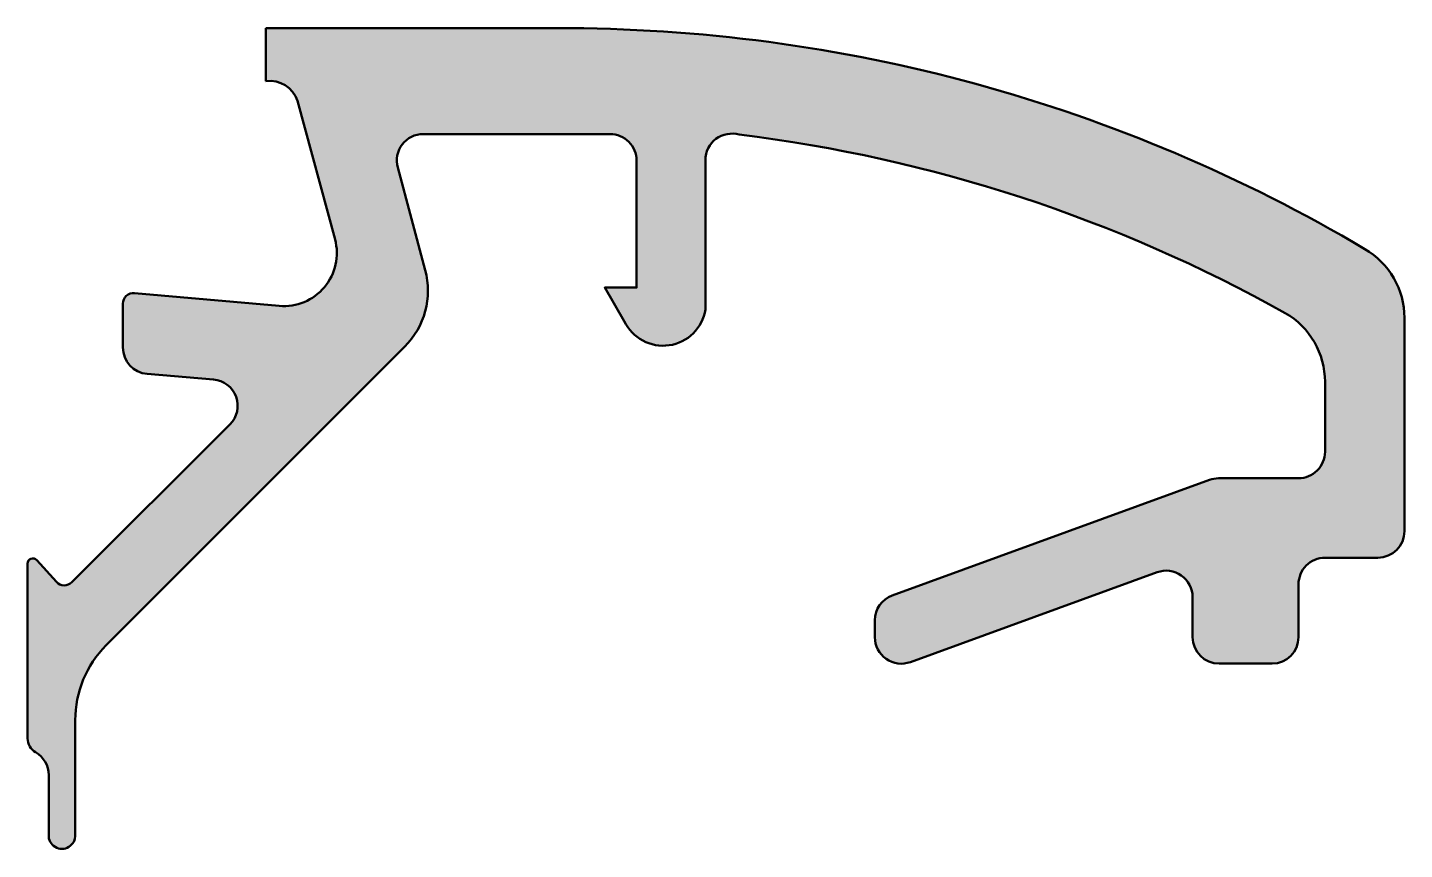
# Model space of a CAD drawing. Extents: x -4 to 22, y -15.5 to 0.
import ezdxf

# ---------------------------------------------------------------- set-up
doc = ezdxf.new("R2010")
doc.units = 0
doc.layers.add('0S-Alu contour', color=7, linetype='Continuous', lineweight=50)
doc.layers.add('0S-Alu hatch', color=252, linetype='Continuous', lineweight=25)

# ---------------------------------------------------------------- blocks, each defined once
blk = doc.blocks.new('306800__9C5A5ECE_FB33_4B80_9088_959356D13236_')
at = {"layer": '0S-Alu hatch'}
h = blk.add_hatch(color=256, dxfattribs=at)
edge = h.paths.add_edge_path()
edge.add_line((0.5000152587890625, 0), (0.5000152587890625, -1))
edge.add_ellipse((0.5706268871246414, -1.555661136252806), major_axis=(-0.5601297174744088, 0), ratio=1, start_angle=199.2918428003395, end_angle=277.24214638669537, ccw=False)
edge.add_line((1.099304199218749, -1.370605468749999), (1.806310892105102, -3.989305734634399))
edge.add_ellipse((0.8403832473466618, -4.248128392051541), major_axis=(-1.000002691446908, 0), ratio=1, start_angle=84.99991221831829, end_angle=195.000172951055, ccw=False)
edge.add_line((0.7532257437705993, -5.244325637817382), (-1.982380199914264, -5.00242297267678))
edge.add_arc((-1.999996948242187, -5.201645587302606), 0.1999999999999998, 84.94662429487587, 180)
edge.add_line((-2.199996948242187, -5.201645587302606), (-2.199996948242187, -6.030929565429688))
edge.add_arc((-1.700000365970286, -6.030928096721821), 0.4999965822740582, 180.0001683038858, 265.0002310809006)
edge.add_line((-1.743575930595397, -6.529022216796875), (-0.4884560108184817, -6.632524967193605))
edge.add_ellipse((-0.5320211618931971, -7.130615319408281), major_axis=(-0.4999919212922377, 0), ratio=1, start_angle=134.9999535198029, end_angle=265.00138223494486, ccw=False)
edge.add_line((-0.1784737706184402, -7.484163284301756), (-3.163613846281707, -10.46365314579987))
edge.add_ellipse((-3.304901172567485, -10.32209788651567), major_axis=(-0.1999999999999989, 0), ratio=1, start_angle=42.1440459660098, end_angle=134.9457244906078, ccw=False)
edge.add_line((-3.453193219216339, -10.45629724903538), (-3.825853976675573, -10.04450224947844))
edge.add_arc((-3.9, -10.11160193073829), 0.0999999999999998, 42.14404596601036, 180)
edge.add_line((-3.999999999999999, -10.11160193073829), (-4, -13.41185299127442))
edge.add_arc((-3.699999940012181, -13.41185298858712), 0.3000000599878186, 179.9999987925817, 240.0007787825307)
edge.add_ellipse((-4.099990529146293, -14.10467874489541), major_axis=(-0.4999999400121882, 0), ratio=1, start_angle=179.9999866636294, end_angle=240.00077796135008, ccw=False)
edge.add_line((-3.599990589134117, -14.10467886111503), (-3.599990844726562, -15.23031616210937))
edge.add_arc((-3.349998474121093, -15.24584898042172), 0.2504744573916998, 176.4446021657057, 363.5553978342934)
edge.add_line((-3.100006103515625, -15.23031616210938), (-3.100006103515625, -13.06692199779306))
edge.add_ellipse((-1.100006103515622, -13.06692199779306), major_axis=(-2.000000000000002, 0), ratio=1, start_angle=315.00000000000006, end_angle=360, ccw=False)
edge.add_line((-2.514219665888719, -11.65270843541997), (3.12091064453125, -6.017578125))
edge.add_arc((2.060265092422587, -4.956903243554988), 1.500000063778759, 314.9992078296319, 374.999796338254)
edge.add_line((3.5091552734375, -4.568679809570312), (2.989532470703124, -2.629425048828125))
edge.add_ellipse((3.472513363562777, -2.500016988129639), major_axis=(-0.5000169887526327, 0), ratio=1, start_angle=-89.99713986408142, end_angle=14.99930496461269, ccw=False)
edge.add_line((3.472488403320313, -2), (6.999977111816406, -2))
edge.add_ellipse((6.99999381759635, -2.499983294220056), major_axis=(-0.499983294499149, 0), ratio=1, start_angle=179.9980855946406, end_angle=270.00191440533115, ccw=False)
edge.add_line((7.499977111816406, -2.5), (7.499977111816406, -4.899993896484375))
edge.add_line((7.499977111816406, -4.899993896484375), (6.899978637695312, -4.899993896484375))
edge.add_line((6.899978637695312, -4.899993896484375), (7.268600463867187, -5.531219482421875))
edge.add_arc((8.00089599402432, -5.188248111818889), 0.8086322430755574, 205.0960909908518, 351.1829758938578)
edge.add_line((8.799972534179688, -5.312194824218751), (8.799964904785154, -2.491424560546874))
edge.add_ellipse((9.29996477761716, -2.49141021775376), major_axis=(-0.4999998730377205, 0), ratio=1, start_angle=-105.88257427835441, end_angle=0.0016435634988738457, ccw=False)
edge.add_ellipse((6.028869037975286, -29.90243741822117), major_axis=(-28.09936409168998, 0), ratio=1, start_angle=240.770724036501, end_angle=263.03394080421555, ccw=False)
edge.add_ellipse((19.000002571834, -6.679895679670545), major_axis=(-1.499944022835355, 0), ratio=1, start_angle=179.9986263413489, end_angle=240.0012345305393, ccw=False)
edge.add_line((20.49994659423828, -6.679931640625), (20.49994659423828, -7.999938964843752))
edge.add_ellipse((19.99996488430793, -7.999957254692524), major_axis=(-0.4999817102648765, 0), ratio=1, start_angle=89.99877833192892, end_angle=180.0020959390083, ccw=False)
edge.add_line((19.99995422363281, -8.499938964843748), (18.49015003584316, -8.49993896484375))
edge.add_arc((18.49015003584317, -8.99993896484373), 0.4999999999999805, 90.00000000000122, 110.010309447391)
edge.add_line((18.31905542571659, -8.53012343254875), (12.32886724774298, -10.71159433004913))
edge.add_arc((12.49996185786956, -11.18140986234414), 0.5000000000000043, 110.01030944739, 180.001370318671)
edge.add_line((11.99996185801255, -11.18142182063362), (11.99996948242187, -11.50021362304687))
edge.add_arc((12.50026212711462, -11.50001826799879), 0.5002926828340133, 180.0223729437421, 289.9617624713842)
edge.add_line((12.67105851887752, -11.9702536995201), (17.32889144499015, -10.27388014104666))
edge.add_ellipse((17.49952659253497, -10.74432594613252), major_axis=(-0.5004354195103748, 0), ratio=1, start_angle=180.0456758640072, end_angle=289.9361876436594, ccw=False)
edge.add_line((17.99996185302734, -10.74392700195312), (17.99996185302734, -11.49993896484375))
edge.add_arc((18.49997391136395, -11.49992690674935), 0.5000120584820025, 180.0013817225905, 269.9977440066017)
edge.add_line((18.49995422363281, -11.99993896484375), (19.49996185302734, -11.99993896484375))
edge.add_arc((19.49989405576519, -11.49987879795243), 0.500060171487232, 270.0077680591596, 359.9931062117868)
edge.add_line((19.99995422363281, -11.49993896484375), (19.99994659423828, -10.49993896484375))
edge.add_ellipse((20.4999286104243, -10.49992098024812), major_axis=(-0.499982016509478, 0), ratio=1, start_angle=-90.00380945872661, end_angle=0.002060957060621149, ccw=False)
edge.add_line((20.49996185302735, -9.99993896484375), (21.49996185302734, -9.99993896484375))
edge.add_arc((21.49993297546721, -9.499932976265251), 0.5000059894124007, 270.0033090849994, 359.9993137677805)
edge.add_line((21.99993896484375, -9.49993896484375), (21.99993896484375, -5.470672607421877))
edge.add_arc((20.49999077308501, -5.470634649099832), 1.499948192239035, 359.998550048757, 420.0008060659231)
edge.add_arc((6.063874564799174, -29.72640776590897), 29.72647652221895, 59.27885960531521, 90.12323165376368)
edge.add_line((5.999938964843763, 0), (0.5000152587890625, 0))
at = {"layer": '0S-Alu contour', "color": 7}
for points in [[(0.5000152587890625, 0), (0.5000152587890625, -1)], [(5.999938964843763, 0), (0.5000152587890625, 0)], [(1.099304199218749, -1.370605468749999), (1.806310892105102, -3.989305734634399)], [(3.472488403320313, -2), (6.999977111816406, -2)], [(7.499977111816406, -2.5), (7.499977111816406, -4.899993896484375), (6.899978637695312, -4.899993896484375), (7.268600463867187, -5.531219482421875)], [(8.799972534179688, -5.312194824218751), (8.799964904785154, -2.491424560546874)], [(3.5091552734375, -4.568679809570312), (2.989532470703124, -2.629425048828125)], [(0.7532257437705993, -5.244325637817382), (-1.982380199914264, -5.00242297267678)], [(-2.199996948242187, -5.201645587302606), (-2.199996948242187, -6.030929565429688)], [(21.99993896484375, -9.49993896484375), (21.99993896484375, -5.470672607421877)], [(-2.514219665888719, -11.65270843541997), (3.12091064453125, -6.017578125)], [(-1.743575930595397, -6.529022216796875), (-0.4884560108184817, -6.632524967193605)], [(20.49994659423828, -6.679931640625), (20.49994659423828, -7.999938964843752)], [(-0.1784737706184402, -7.484163284301756), (-3.163613846281707, -10.46365314579987)], [(18.31905542571659, -8.53012343254875), (12.32886724774298, -10.71159433004913)], [(19.99995422363281, -8.499938964843748), (18.49015003584316, -8.49993896484375)], [(-3.999999999999999, -10.11160193073829), (-4, -13.41185299127442)], [(-3.453193219216339, -10.45629724903538), (-3.825853976675573, -10.04450224947844)], [(20.49996185302735, -9.99993896484375), (21.49996185302734, -9.99993896484375)], [(12.67105851887752, -11.9702536995201), (17.32889144499015, -10.27388014104666)], [(19.99995422363281, -11.49993896484375), (19.99994659423828, -10.49993896484375)], [(17.99996185302734, -10.74392700195312), (17.99996185302734, -11.49993896484375)], [(11.99996185801255, -11.18142182063362), (11.99996948242187, -11.50021362304687)], [(18.49995422363281, -11.99993896484375), (19.49996185302734, -11.99993896484375)], [(-3.100006103515625, -15.23031616210938), (-3.100006103515625, -13.06692199779306)], [(-3.599990589134117, -14.10467886111503), (-3.599990844726562, -15.23031616210937)]]:
    blk.add_lwpolyline(points, dxfattribs=at)
for centre, radius, start, end in [((6.063874564799174, -29.72640776590897), 29.72647652221895, 59.27885960531521, 90.12323165376368), ((20.49999077308501, -5.470634649099832), 1.499948192239035, 359.998550048757, 60.00080606592318), ((2.060265092422587, -4.956903243554988), 1.500000063778759, 314.9992078296319, 14.99979633825394), ((-1.999996948242187, -5.201645587302606), 0.1999999999999998, 84.94662429487587, 180), ((8.00089599402432, -5.188248111818889), 0.8086322430755574, 205.0960909908518, 351.1829758938578), ((-1.700000365970286, -6.030928096721821), 0.4999965822740582, 180.0001683038858, 265.0002310809006), ((18.49015003584317, -8.99993896484373), 0.4999999999999805, 90.00000000000122, 110.010309447391), ((21.49993297546721, -9.499932976265251), 0.5000059894124007, 270.0033090849994, 359.9993137677805), ((-3.9, -10.11160193073829), 0.0999999999999998, 42.14404596601036, 180), ((12.49996185786956, -11.18140986234414), 0.5000000000000043, 110.01030944739, 180.001370318671), ((12.50026212711462, -11.50001826799879), 0.5002926828340133, 180.0223729437421, 289.9617624713842), ((18.49997391136395, -11.49992690674935), 0.5000120584820025, 180.0013817225905, 269.9977440066017), ((19.49989405576519, -11.49987879795243), 0.500060171487232, 270.0077680591596, 359.9931062117868), ((-3.699999940012181, -13.41185298858712), 0.3000000599878186, 179.9999987925817, 240.0007787825307), ((-3.349998474121093, -15.24584898042172), 0.2504744573916998, 176.4446021657057, 3.555397834293482)]:
    blk.add_arc(centre, radius, start, end, dxfattribs=at)
at = {"layer": '0S-Alu contour', "color": 7, "extrusion": (0, 0, -1)}
for centre, radius, start, end in [((-0.5706268871246414, -1.555661136252806), 0.5601297174744088, 82.7578536133046, 160.7081571996605), ((-3.472513363562777, -2.500016988129639), 0.5000169887526327, 345.0006950353873, 89.99713986408153), ((-6.99999381759635, -2.499983294220056), 0.499983294499149, 89.99808559466888, 180.0019144053594), ((-9.29996477761716, -2.49141021775376), 0.4999998730377206, 359.9983564365011, 105.8825742783543), ((-6.028869037975286, -29.90243741822117), 28.09936409168998, 96.96605919578445, 119.229275963499), ((-0.8403832473466618, -4.248128392051541), 1.000002691446908, 164.999827048945, 275.0000877816817), ((-19.000002571834, -6.679895679670545), 1.499944022835355, 119.9987654694607, 180.0013736586511), ((0.5320211618931971, -7.130615319408281), 0.4999919212922377, 94.99861776505516, 225.0000464801971), ((-19.99996488430793, -7.999957254692524), 0.4999817102648765, 179.9979040609917, 270.0012216680711), ((-20.4999286104243, -10.49992098024812), 0.4999820165094781, 359.9979390429394, 90.00380945872661), ((-17.49952659253497, -10.74432594613252), 0.5004354195103748, 70.06381235634055, 179.9543241359928), ((3.304901172567485, -10.32209788651567), 0.1999999999999989, 225.0542755093923, 317.8559540339902), ((1.100006103515622, -13.06692199779306), 2.000000000000002, 0, 44.99999999999995), ((4.099990529146293, -14.10467874489541), 0.4999999400121883, 119.9992220386499, 180.0000133363706)]:
    blk.add_arc(centre, radius, start, end, dxfattribs=at)
blk = doc.blocks.new('306800__3A28554B_7700_4D89_90D0_BAA2544A8440_')
at = {"layer": '0S-Alu contour', "color": 7}
blk.add_blockref('306800__9C5A5ECE_FB33_4B80_9088_959356D13236_', (0, 0), dxfattribs=at)

msp = doc.modelspace()

# ---------------------------------------------------------------- block references
at = {"layer": '0S-Alu contour', "color": 7}
msp.add_blockref('306800__3A28554B_7700_4D89_90D0_BAA2544A8440_', (0, 0), dxfattribs=at)

doc.saveas('drawing.dxf')
